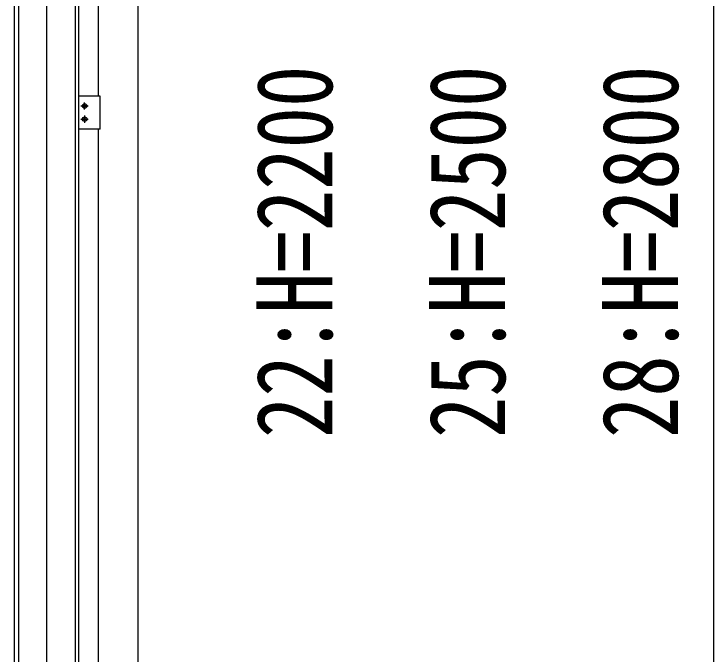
# Model space of a CAD drawing. Units: millimetres, scale not verified. Extents: x -14718 to 14718, y -10395 to 10395.
# Drawn here: x 8015 to 9078, y -7025 to -6053 of the extents above; entities that cross this region are included whole.
import ezdxf
from ezdxf.enums import TextEntityAlignment as Align

# ---------------------------------------------------------------- set-up
doc = ezdxf.new("R2010")
doc.units = ezdxf.units.MM
doc.header["$LTSCALE"] = 50
for name, color, linetype in [('0-3_YKK_12', 2, 'Continuous'), ('0-4_YKK_A1', 4, 'Continuous'), ('0-5_YKK_D', 6, 'Continuous')]:
    doc.layers.add(name, color=color, linetype=linetype)
doc.styles.add('ＭＳ ゴシック', font='')
doc.styles.get('ＭＳ ゴシック').set_extended_font_data('MS Gothic')

msp = doc.modelspace()

# ---------------------------------------------------------------- linework, layer by layer
at = {"layer": '0-3_YKK_12'}
msp.add_line((8064.57, -7900), (8064.57, -5108.51), dxfattribs=at)
at = {"layer": '0-4_YKK_A1'}
for p, q in [((8014.57, -5110.53), (8014.57, -7347.5)), ((8021.43, -5110.77), (8021.43, -7847.5)), ((8107.7, -5150.06), (8107.7, -7847.5)), ((8112.77, -5150.06), (8112.77, -7347.5)), ((8202.9, -7237.5), (8202.9, -5150.06)), ((8142.7, -6177.5), (8142.7, -5247.5)), ((8145.37, -6177.5), (8113.07, -6177.5)), ((8113.07, -6227.5), (8113.07, -6177.5)), ((8145.37, -6227.5), (8145.37, -6177.5)), ((8116.27, -6192.5), (8127.27, -6192.5)), ((8121.77, -6198), (8121.77, -6187)), ((8123, -6192.91), (8123.82, -6192.91)), ((8121.77, -6207), (8121.77, -6218)), ((8116.27, -6212.5), (8127.27, -6212.5)), ((8123, -6212.09), (8123.82, -6212.09)), ((8145.37, -6227.5), (8113.07, -6227.5)), ((8142.7, -7157.5), (8142.7, -6227.5))]:
    msp.add_line(p, q, dxfattribs=at)
for points in [[(8120.54, -6192.09), (8119.72, -6192.09), (8119.72, -6192.91), (8120.54, -6192.91)], [(8122.18, -6191.27), (8122.18, -6190.45), (8121.36, -6190.45), (8121.36, -6191.27)], [(8121.36, -6193.73), (8121.36, -6194.55), (8122.18, -6194.55), (8122.18, -6193.73)], [(8123.82, -6192.91), (8123.82, -6192.09), (8123, -6192.09)], [(8120.54, -6212.91), (8119.72, -6212.91), (8119.72, -6212.09), (8120.54, -6212.09)], [(8121.36, -6211.27), (8121.36, -6210.45), (8122.18, -6210.45), (8122.18, -6211.27)], [(8122.18, -6213.73), (8122.18, -6214.55), (8121.36, -6214.55), (8121.36, -6213.73)], [(8123.82, -6212.09), (8123.82, -6212.91), (8123, -6212.91)]]:
    msp.add_lwpolyline(points, dxfattribs=at)
for centre in [(8121.77, -6192.5), (8121.77, -6212.5)]:
    msp.add_circle(centre, 3.5, dxfattribs=at)
for centre, start, end in [((8120.54, -6191.27), 270, 0), ((8120.54, -6193.73), 0, 90), ((8123, -6191.27), 180, 270), ((8123, -6193.73), 90, 180), ((8120.54, -6211.27), 270, 0), ((8120.54, -6213.73), 0, 90), ((8123, -6211.27), 180, 270), ((8123, -6213.73), 90, 180)]:
    msp.add_arc(centre, 0.82, start, end, dxfattribs=at)
at = {"layer": '0-5_YKK_D'}
msp.add_line((9077.57, -7172.5), (9077.57, -5322.5), dxfattribs=at)

# ---------------------------------------------------------------- texts
at = {"layer": '0-5_YKK_D', "style": 'ＭＳ ゴシック', "width": 0.8}
for s, p in [('22:H=2200', (8532.57, -6696.9)), ('25:H=2500', (8795.07, -6696.9)), ('28:H=2800', (9057.57, -6696.9))]:
    msp.add_text(s, height=115.5, rotation=90, dxfattribs=at).set_placement(p, align=Align.BOTTOM_LEFT)

doc.saveas('drawing.dxf')
